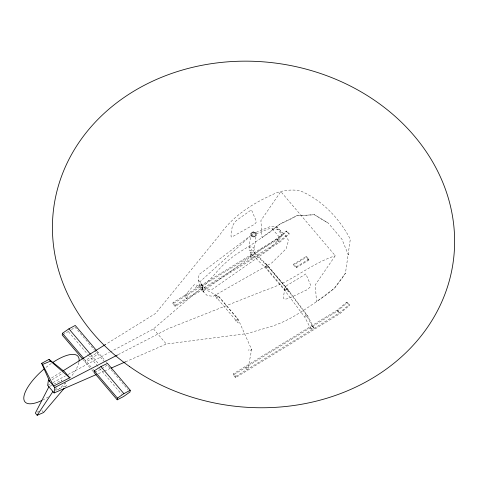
<?xml version="1.0" encoding="UTF-8"?>
<svg xmlns="http://www.w3.org/2000/svg" width="477" height="477" viewBox="0 0 477 477"><rect width="100%" height="100%" fill="white"/><g stroke="black" fill="none" stroke-linecap="round" stroke-linejoin="round"><path stroke-width="0.36" stroke-dasharray="2.38 1.79" d="M172.883 303.801L173.044 302.549L276.738 238.935L286.236 231.023L286.987 231.262L289.259 233.939L279.504 242.459L175.154 306.478L172.883 303.801L277.232 239.782L286.987 231.262M175.154 306.478L175.315 305.226L173.044 302.549M255.922 236.944L254.199 250.02L251.957 251.397L249.37 250.359L249.03 247.951L250.467 237.051M233.301 375.017L233.462 373.765L337.156 310.151L346.654 302.239L347.405 302.478L349.677 305.155L339.922 313.675L235.566 377.695L233.301 375.017L337.65 310.998L347.405 302.478M235.566 377.695L235.733 376.442L233.462 373.765M293.713 265.015L293.844 264.031L306.633 256.191L307.313 257.926L309.042 259.029L308.911 260.013L296.122 267.853L293.713 265.015L306.502 257.169L306.633 256.191M296.122 267.853L296.253 266.876L293.844 264.031M198.378 280.005L201.699 284.525L203.798 292.198C199.118 287.595 197.43 280.792 199.165 274.478L250.58 235.674M199.75 286.743L200.537 281.221L249.727 236.628M125.523 361.822L166.324 344.036L247.539 333.506L261.605 329.279A117.676 100.868 7.5 0 0 295.895 315.1L303.962 310.145L324.265 296.426L334.413 288.275L342.045 278.246L345.461 273.196L350.315 239.198C339.29 218.317 322.017 199.899 299.967 190.711C292.073 189.339 283.726 190.108 276.213 192.952C254.706 202.254 233.718 214.912 220.04 234.469L155.508 313.484L106.371 343.965M248.308 367.481L244.916 367.427L247.104 369.329L248.308 367.481L251.617 349.498L238.148 319.226L218.848 296.473L197.067 285.198L194.348 284.602L184.76 295.722L186.555 298.519L187.759 295.996L184.76 295.722M310.95 329.052L304.648 316.966L284.852 290.571L265.552 267.824L250.097 252.667L251.433 249.578L267.4 265.236L287.154 288.519L307.599 315.786L314.093 328.236L310.95 329.052L312.202 326.149L306.127 314.51L287.136 289.175L268.384 267.072L253.543 252.524L250.097 252.667L250.347 257.598L253.788 257.27L251.695 254.658L250.347 257.598M195.522 288.12L197.067 285.198M306.127 314.51L304.648 316.966L307.599 315.786M55.284 389.769L56.954 387.312M61.134 381.177L61.968 379.948L54.128 384.057M348.019 254.092L348.27 254.706L341.902 239.162L328.295 223.123L314.421 214.686L296.676 215.693L279.981 224.112L262.022 237.54L260.913 220.529L280.834 191.575L335.265 255.738L315.351 284.691L316.46 301.702L334.413 288.275L345.461 273.196M267.4 265.236L265.552 267.824L268.384 267.072M250.514 350.804L251.617 349.498L248.106 350.1M65.2 387.139L66.637 385.446L64.771 383.252M216.427 298.942L218.848 296.473L216.85 296.247M287.154 288.519L284.852 290.571L287.136 289.175M110.115 352.05L153.475 328.897L205.665 284.149L214.823 274.132A117.676 100.868 7.5 0 1 241.457 250.938L249.531 245.983L269.833 232.263L279.981 224.112L291.548 218.716L296.676 215.693L314.409 214.787L328.295 223.129M175.315 305.226L279.009 241.612L288.507 233.7L289.259 233.939M235.733 376.442L339.427 312.829L348.925 304.916L349.677 305.155M251.17 235.227L252.941 233.891M256.203 232.287L270.608 226.426L276.356 226.802L284.709 234.445L288.525 240.414L286.248 248.66L271.926 262.797L213.302 296.265L207.31 295.651L203.035 291.292L201.676 284.542L205.724 288.812L211.931 289.527L267.925 250.407L280.476 238.059L281.716 233.122L279.486 229.664M203.035 291.292L260.686 249.549L282.503 235.292L277.304 229.163L269.267 228.638L255.833 233.974M62.845 334.669L70.882 330.072M71.472 329.655L75.014 327.139L94.464 350.07M101.75 368.685L107.212 365.09L128.11 389.727M52.13 379.764L62.821 373.068M51.564 377.963L61.014 372.102M249.03 247.951L251.278 246.573L253.859 247.611L254.199 250.02M296.253 266.876L309.042 259.029M235.179 321.045L238.148 319.226L236.598 319.53M47.694 385.374L50.323 383.973M52.953 382.572L65.432 375.906M68.062 374.499L109.454 352.402M49.554 386.453L53.472 384.402M118.195 354.632L168.351 328.623L266.828 289.611C291.387 281.859 310.873 263.709 335.265 255.738M37.188 412.182L39.031 411.252M94.69 372.209L100.534 369.484M55.529 390.371L66.637 385.446M98.322 373.682L103.759 371.309M104.439 371.011L110.563 368.345M253.531 233.444L255.535 232.573M251.081 236.037L255.153 234.273M277.304 229.163L279.128 229.336L276.356 226.802M308.911 260.013L307.188 258.91L306.502 257.169M312.202 326.149L314.093 328.236M286.236 231.023L288.507 233.7M346.654 302.239L348.925 304.916M272.307 228.835L279.468 237.278M276.738 238.935L279.009 241.612M337.156 310.151L339.427 312.829M277.232 239.782L279.504 242.459M337.65 310.998L339.922 313.675M153.475 328.897L166.324 344.036M97.064 351.155L105.554 361.161M106.025 361.715L107.438 363.385M94.941 350.625L105.328 362.872M90.91 354.781L98.536 363.772M68.521 331.748L87.655 354.304M88.132 354.864L99.109 367.797M99.58 368.363L121.599 394.318M84.161 358.895L91.065 367.028M92.89 369.186L94.261 370.802M82.992 359.491L89.926 367.66M91.751 369.818L94.041 372.507M41.916 410.518L43.622 412.533M201.699 284.525L203.071 291.268M78.884 362.365A34.964 12.462 -40.8 0 1 69.743 378.309M65.85 382.62A34.964 12.462 -40.8 0 1 56.9 390.77M48.386 396.846A34.964 12.462 -40.8 0 1 43.222 399.786M46.042 367.379A34.964 12.462 -40.8 0 1 51.45 363.349M238.196 322.494L238.136 322.989L214.364 294.959L218.496 296.432L237.874 319.28L238.196 322.494M85.58 360.564L85.353 362.276L91.483 358.811L97.785 353.982L98.012 352.276L91.864 355.908L85.58 360.564M232.21 226.658L230.963 236.127L231.607 237.123L254.652 224.22L256.042 222.538L256.322 221.256L251.433 209.773L236.479 220.446L234.261 222.795L232.21 226.658M284.668 288.49L283.421 297.958L284.31 299.252L288.072 298.685L307.188 289.724L310.479 286.701L310.754 285.419L305.864 273.935L290.058 283.6C287.869 284.674 285.502 286.057 284.668 288.49M289.473 291.608L285.264 290.207L265.88 267.364L265.588 263.459L289.473 291.608"/><path stroke-width="0.72" d="M54.116 392.947L54.837 387.491L48.415 379.919L47.694 385.374L54.116 392.947L96.276 374.57M96.587 350.595L75.241 325.433L68.903 328.844L62.433 333.286L62.213 334.991L82.521 358.931M94.261 370.802L94.041 372.507L117.205 399.815L123.519 396.572L130.006 391.963L130.233 390.258L107.438 363.385L100.915 366.58L94.261 370.802L117.431 398.11L117.205 399.815M48.898 386.793L35.34 413.106L37.176 415.276L43.622 412.533L64.24 388.272M37.176 415.276L52.911 391.528M117.431 398.11L123.901 393.668L130.233 390.258M62.904 370.927L105.739 344.352M41.636 363.355L49.059 359.354L64.705 371.881L69.714 377.784L53.633 386.066L42.554 364.446L41.636 363.355L49.62 381.338M54.837 387.491L117.533 354.977M111.242 368.047L125.523 361.822M42.554 364.446L50.544 361.107L69.714 377.784M68.903 328.844L90.427 354.214M100.915 366.58L123.901 393.668M62.433 333.286L83.69 358.34M49.059 359.354L50.544 361.107M53.251 362.138A34.964 12.462 -40.8 0 1 79.093 361.053M41.928 400.436A34.964 12.462 -40.8 0 1 23.826 397.383A34.964 12.462 -40.8 0 1 44.421 368.709M253.186 232.043L250.944 233.42L251.284 235.829L253.865 236.866L256.113 235.489L255.773 233.08L253.186 232.043M129.607 366.569A201.562 172.775 7.5 0 0 452.655 265.534A201.562 172.775 7.5 0 0 178.32 71.264A201.562 172.775 7.5 0 0 129.607 366.569"/></g></svg>
